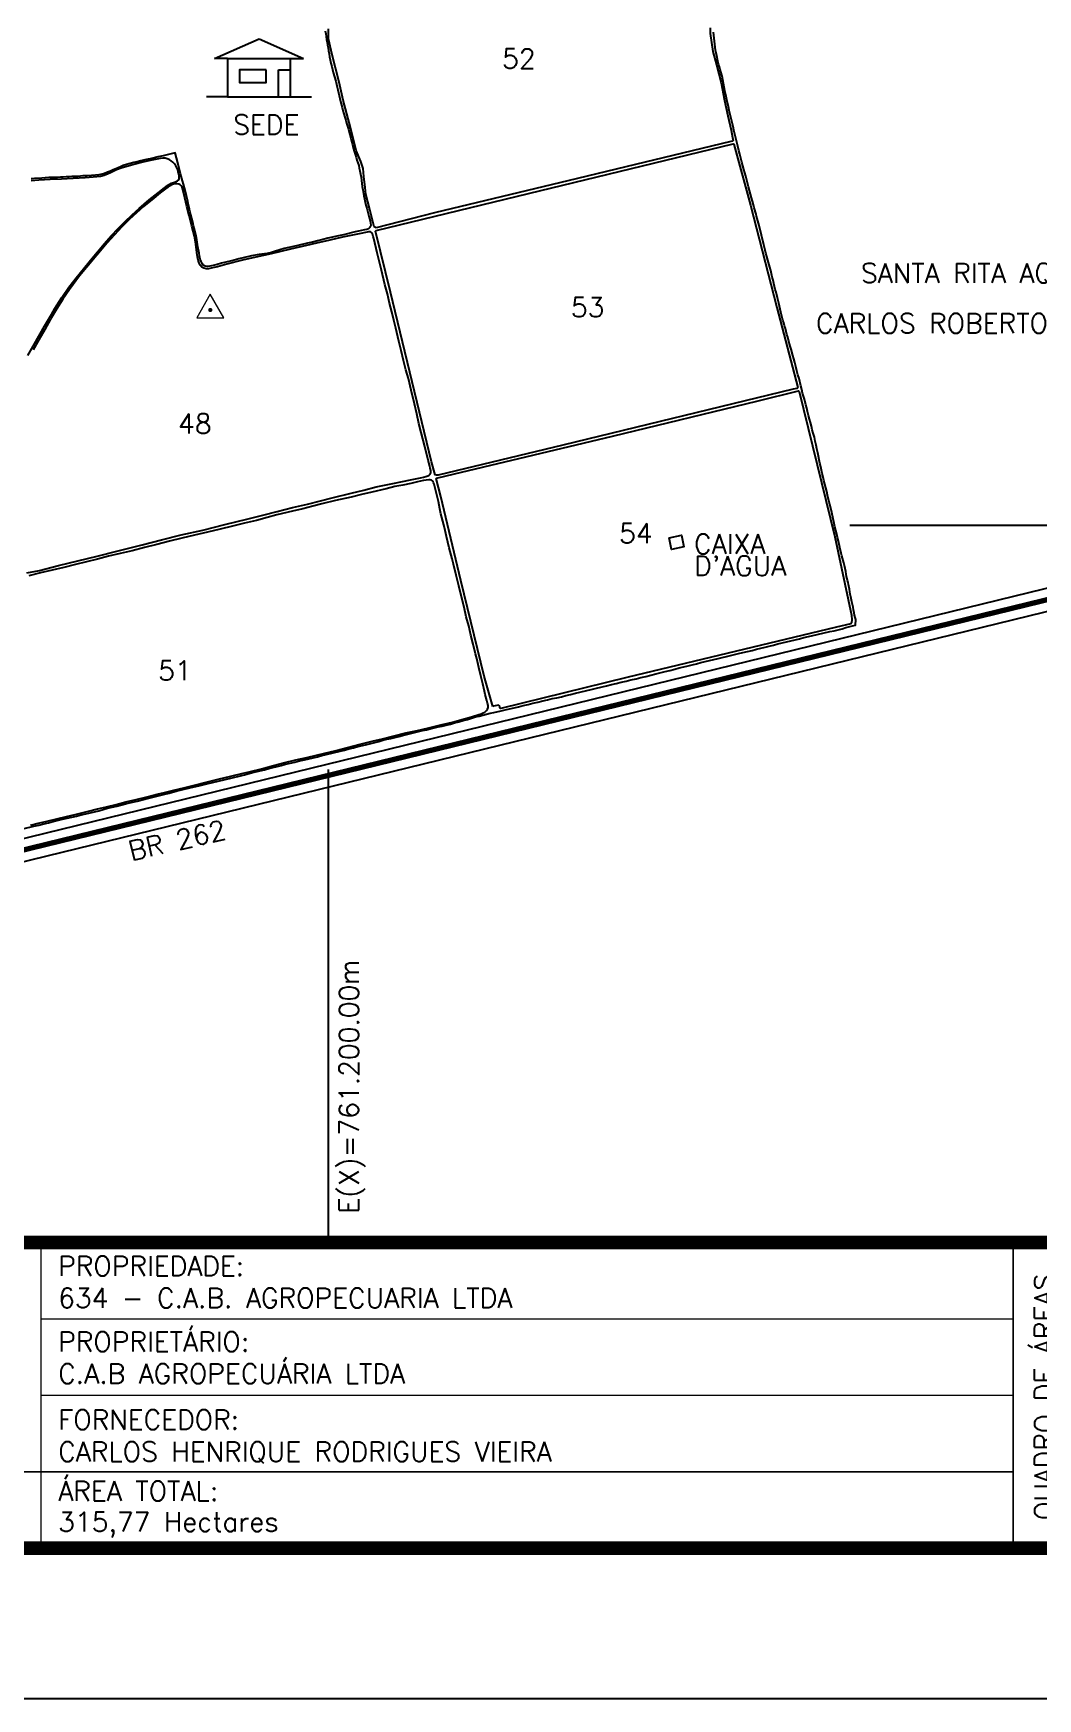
# Model space of a CAD drawing. Header units: millimetres. Extents: x 758395 to 764335, y 7809539 to 7813739.
# Drawn here: x 760808 to 762143, y 7809539 to 7811754 of the extents above; entities that cross this region are included whole.
import ezdxf
from ezdxf.enums import TextEntityAlignment as Align

# ---------------------------------------------------------------- set-up
doc = ezdxf.new("R2010")
doc.units = ezdxf.units.MM
doc.linetypes.add('CENTER2', pattern=[1.125, 0.75, -0.125, 0.125, -0.125])
doc.linetypes.add('LIN0', pattern=[0])
for name, color, linetype in [('0114000634', 1, 'Continuous'), ('0114000634048', 5, 'Continuous'), ('0114000634049', 5, 'Continuous'), ('0114000634051', 5, 'Continuous'), ('0114000634052', 5, 'Continuous'), ('0114000634053', 5, 'Continuous'), ('0114000634054', 5, 'Continuous'), ('CAIXA_D_AGUA', 255, 'Continuous'), ('ESTRADA', 7, 'Continuous'), ('MALHA', 8, 'Continuous'), ('MARGEM', 5, 'Continuous'), ('TEXTO', 7, 'Continuous'), ('TEXTO CONFRONTANTES', 7, 'Continuous'), ('TEXTO_NUN_TAL', 7, 'Continuous')]:
    doc.layers.add(name, color=color, linetype=linetype)
doc.layers.add('TEXTO_DIVERSOS', color=7, linetype='Continuous', lineweight=5)
doc.styles.add('Simplex', font='simplex.shx')

# ---------------------------------------------------------------- blocks, each defined once
blk = doc.blocks.new('hgty')
at = {"color": 7, "linetype": 'Continuous'}
for p, q in [((730210.3029, 7819691.0891), (730210.4666, 7819691.162)), ((730210.4666, 7819691.162), (730210.6302, 7819691.0891)), ((730210.3504, 7819691.0891), (730210.3029, 7819691.0891)), ((730210.3504, 7819691.0891), (730210.3504, 7819690.9481)), ((730210.3504, 7819691.0891), (730210.5827, 7819691.0891)), ((730210.5378, 7819690.9481), (730210.5378, 7819691.0472)), ((730210.5378, 7819691.0472), (730210.5827, 7819691.0472)), ((730210.5827, 7819690.9481), (730210.5827, 7819691.0891)), ((730210.5827, 7819691.0891), (730210.6302, 7819691.0891)), ((730210.3504, 7819690.9481), (730210.2739, 7819690.9481)), ((730210.3504, 7819690.9481), (730210.5827, 7819690.9481)), ((730210.5827, 7819690.9481), (730210.6593, 7819690.9481))]:
    blk.add_line(p, q, dxfattribs=at)
blk.add_lwpolyline([(730210.4929, 7819691.0472), (730210.3954, 7819691.0472), (730210.3954, 7819691.0007), (730210.4929, 7819691.0007)], close=True, dxfattribs=at)

msp = doc.modelspace()

# ---------------------------------------------------------------- linework, layer by layer
at = {"layer": '0114000634', "color": 1, "linetype": 'ByBlock'}
for points in [[(760795.2, 7810696.4), (760808.3, 7810699.6), (760814.8, 7810701.1), (760821.3, 7810702.6), (760827.6, 7810704.1), (760833.9, 7810705.6), (760846.4, 7810708.7), (760852.7, 7810710.2), (760858.9, 7810711.6), (760865.1, 7810713.1), (760871.3, 7810714.6), (760877.4, 7810716), (760883.3, 7810717.3), (760889, 7810718.7), (760894.6, 7810720.2), (760900.3, 7810721.8), (760906.3, 7810723.4), (760912.5, 7810724.8), (760918.5, 7810726.3), (760930, 7810729.2), (760935.3, 7810730.5), (760945.6, 7810732.9), (760955.9, 7810735.4), (760966.6, 7810738.2), (760971.9, 7810739.5), (760982.5, 7810742.1), (760988, 7810743.5), (760999, 7810746.5), (761004.5, 7810747.9), (761015.6, 7810750.6), (761027.6, 7810753.3), (761040, 7810756.3), (761053.3, 7810759.5), (761072.2, 7810764), (761083.1, 7810766.7), (761088.2, 7810767.9), (761097.9, 7810770.4), (761109, 7810773.2), (761114.8, 7810774.7), (761120.6, 7810776.2), (761126.2, 7810777.7), (761131.7, 7810779.1), (761137.3, 7810780.5), (761143.1, 7810782), (761149.1, 7810783.4), (761155.3, 7810784.9), (761161.7, 7810786.4), (761168, 7810787.9), (761174.1, 7810789.2), (761179.9, 7810790.6), (761185.7, 7810792), (761191.4, 7810793.4), (761197.1, 7810794.9), (761215.5, 7810799.4), (761221.4, 7810800.8), (761227.2, 7810802.3), (761233.3, 7810803.9), (761239.2, 7810805.4), (761245.3, 7810806.9), (761251.1, 7810808.4), (761267, 7810812.4), (761272.3, 7810813.8), (761277.8, 7810815.1), (761283.1, 7810816.4), (761288.4, 7810817.7), (761293.5, 7810818.9), (761298.6, 7810820.2), (761303.9, 7810821.6), (761309.3, 7810822.9), (761314.7, 7810824.2), (761320, 7810825.4), (761325.2, 7810826.6), (761330.3, 7810827.9), (761335.5, 7810829.1), (761340.8, 7810830.4), (761346.1, 7810831.6), (761351.4, 7810832.8), (761356.8, 7810834.1), (761362.4, 7810835.4), (761367.9, 7810836.8), (761373.5, 7810838.3), (761379.2, 7810839.9), (761384.9, 7810841.6), (761395.8, 7810844.8), (761400.7, 7810846.1), (761405.3, 7810847.3), (761410.3, 7810848.5), (761415.3, 7810849.7), (761420.1, 7810850.7), (761429.7, 7810853), (761435.2, 7810854.2), (761440.9, 7810855.6), (761446.9, 7810857), (761452.9, 7810858.5), (761459.1, 7810859.9), (761465.6, 7810861.5), (761472.1, 7810863.1), (761478.6, 7810864.7), (761485.1, 7810866.2), (761491.6, 7810867.8), (761497.8, 7810869.2), (761503.9, 7810870.4), (761509.8, 7810871.7), (761515.7, 7810873.2), (761522, 7810874.7), (761528.8, 7810876.3), (761549.5, 7810881.3), (761556.4, 7810882.9), (761569.8, 7810886.2), (761576.4, 7810887.9), (761582.9, 7810889.4), (761589.5, 7810890.9), (761595.9, 7810892.6), (761602.4, 7810894.2), (761609.1, 7810895.7), (761615.6, 7810897.2), (761622.2, 7810898.8), (761628.8, 7810900.4), (761635.3, 7810902), (761648, 7810905.2), (761654.3, 7810906.8), (761660.6, 7810908.4), (761666.6, 7810910), (761672.6, 7810911.5), (761678.3, 7810912.9), (761683.9, 7810914.2), (761689.6, 7810915.6), (761695.4, 7810917.1), (761701.2, 7810918.6), (761706.9, 7810920), (761712.5, 7810921.4), (761718.2, 7810922.6), (761734.7, 7810926.7), (761740.1, 7810928), (761745.6, 7810929.4), (761751.3, 7810930.6), (761757.3, 7810931.9), (761763.4, 7810933.4), (761769.2, 7810934.8), (761775, 7810936.2), (761780.7, 7810937.7), (761786.4, 7810939.1), (761791.9, 7810940.5), (761797.6, 7810942), (761803.4, 7810943.3), (761809.2, 7810944.7), (761815, 7810946), (761820.8, 7810947.4), (761826.6, 7810948.7), (761832.5, 7810950.3), (761838.5, 7810951.7), (761844.3, 7810953), (761850.1, 7810954.4), (761867.1, 7810958.3), (761872.5, 7810959.5), (761877.9, 7810960.8), (761883.1, 7810962.1), (761888.1, 7810963.6), (761897.1, 7810965.9), (761901.1, 7810967), (761901.4, 7810974.3), (761900.6, 7810977.1), (761899.9, 7810980.3), (761899.1, 7810983.5), (761898.3, 7810987.2), (761897.7, 7810990.7), (761896.9, 7810994.2), (761896.1, 7810997.7), (761894.8, 7811004.7), (761894.1, 7811008), (761893.6, 7811011.3), (761893, 7811014.7), (761891.8, 7811021.1), (761891.1, 7811023.8), (761890.5, 7811026.2), (761889.8, 7811028.7), (761889.2, 7811031.6), (761888.6, 7811034.9), (761888, 7811038.4), (761887.2, 7811042.3), (761886.2, 7811046.1), (761885.5, 7811049.6), (761884.8, 7811052.7), (761883.9, 7811055.9), (761883, 7811059.2), (761882.1, 7811062.6), (761880.2, 7811070.3), (761878.2, 7811078.8), (761877.2, 7811083.3), (761876, 7811088), (761873.7, 7811097.6), (761872.7, 7811102.3), (761869.4, 7811116.6), (761867.3, 7811125.8), (761866.2, 7811130.5), (761863.9, 7811139.9), (761862.7, 7811144.6), (761861.4, 7811149.4), (761859.1, 7811159.1), (761858.1, 7811163.9), (761856.9, 7811168.5), (761855.9, 7811173), (761854.8, 7811177.6), (761853.8, 7811182.2), (761852.8, 7811186.8), (761851.8, 7811191.4), (761850.8, 7811196.2), (761849.7, 7811201.2), (761848.6, 7811206.4), (761847.5, 7811211.7), (761846.3, 7811216.9), (761844.9, 7811222), (761843.5, 7811226.7), (761842.3, 7811231.5), (761841.2, 7811236.2), (761839.9, 7811240.9), (761838.7, 7811245.9), (761837.4, 7811250.8), (761836.1, 7811255.5), (761835, 7811259.9), (761833, 7811267.6), (761830.7, 7811275.6), (761829.6, 7811280.3), (761828.5, 7811285.2), (761825.9, 7811294.7), (761824.5, 7811299.8), (761823.2, 7811305.3), (761821.7, 7811310.7), (761820.3, 7811316), (761819, 7811320.9), (761817.7, 7811325.6), (761815.3, 7811333.9), (761814.2, 7811337.9), (761812.1, 7811346), (761811.1, 7811349.8), (761809.9, 7811353.4), (761808.8, 7811357.2), (761807.7, 7811361.2), (761806.5, 7811365), (761805.5, 7811368.8), (761804.4, 7811372.4), (761802.5, 7811379.7), (761801.5, 7811383.2), (761799.9, 7811390.9), (761799.1, 7811394.9), (761798.2, 7811398.6), (761797.4, 7811402.2), (761795.5, 7811409.6), (761794.3, 7811413.4), (761793.3, 7811417.2), (761792.4, 7811421.3), (761791.4, 7811425.5), (761790.4, 7811429.7), (761789.4, 7811434), (761788.3, 7811438.5), (761787.1, 7811443), (761784.5, 7811452.3), (761783.1, 7811457), (761781.9, 7811461.7), (761780.7, 7811465.7), (761779.8, 7811469.3), (761779.2, 7811472.5), (761772.8, 7811498.2), (761771.8, 7811501.5), (761771, 7811504.6), (761769.5, 7811510.9), (761768.9, 7811513.5), (761766.4, 7811522), (761765.2, 7811526), (761764, 7811530.5), (761762.6, 7811535.1), (761761.3, 7811539.8), (761758.8, 7811549.6), (761755, 7811563.9), (761753.8, 7811568.5), (761752.5, 7811573), (761750, 7811582.6), (761747.2, 7811593.1), (761745.8, 7811598.3), (761744.6, 7811603.7), (761743.2, 7811609.1), (761739.4, 7811625), (761738.2, 7811630), (761736.9, 7811635.2), (761734.3, 7811646), (761733.2, 7811651.2), (761732, 7811656.2), (761730, 7811665.4), (761728.9, 7811669.7), (761728.1, 7811673.9), (761727.4, 7811677.5), (761723.5, 7811696.9), (761721.8, 7811702.8), (761721, 7811705.9), (761720.1, 7811709.3), (761719, 7811713), (761718.1, 7811716.7), (761716.4, 7811724), (761715.6, 7811727.8), (761714.9, 7811731.7), (761714.3, 7811735.7), (761713.5, 7811743.6), (761713.1, 7811747.5), (761712.3, 7811755.5)], [(761195.9, 7811757), (761196.4, 7811753.2), (761197, 7811749.5), (761197.5, 7811745.7), (761198.2, 7811741.9), (761198.8, 7811738.1), (761199.6, 7811734.4), (761200.2, 7811730.7), (761200.9, 7811726.8), (761201.6, 7811722.8), (761202.4, 7811718.5), (761203.4, 7811714.2), (761204.4, 7811709.9), (761205.3, 7811705.8), (761206.3, 7811701.8), (761209.7, 7811690.2), (761210.8, 7811686.2), (761211.8, 7811682.4), (761212.7, 7811678.7), (761213.4, 7811674.9), (761214.4, 7811671.1), (761215.4, 7811667.1), (761216.2, 7811663.1), (761218.1, 7811655.3), (761219.2, 7811651.1), (761220.4, 7811646.7), (761221.8, 7811642.5), (761223, 7811638.3), (761224.2, 7811634.3), (761225.4, 7811630.4), (761226.7, 7811626.5), (761227.8, 7811622.5), (761229.9, 7811614.6), (761230.8, 7811610.3), (761231.9, 7811606), (761233, 7811601.7), (761234.2, 7811597.3), (761235.5, 7811593), (761236.8, 7811589), (761238, 7811585.1), (761239.2, 7811581.6), (761240.3, 7811578.2), (761241.1, 7811574.7), (761241.9, 7811571), (761242.7, 7811566.8), (761243.4, 7811562.6), (761244.4, 7811554.3), (761245, 7811550), (761245.7, 7811545.9), (761247.3, 7811537.7), (761248.1, 7811533.8), (761249, 7811529.6), (761249.9, 7811525.5), (761251, 7811521.6), (761252, 7811517.7), (761253, 7811514.1), (761253.9, 7811510.7), (761254.7, 7811507.5), (761255.4, 7811504.4), (761256, 7811501.5), (761256.3, 7811499), (761256, 7811496.8), (761255, 7811495.5), (761253.4, 7811494.1), (761251, 7811493.1), (761247.8, 7811492.4), (761243.9, 7811491.8), (761239.8, 7811491), (761235.4, 7811490), (761220, 7811486), (761213.3, 7811484.5), (761199.4, 7811481.3), (761192.5, 7811479.6), (761185.7, 7811478), (761179, 7811476.3), (761172.4, 7811474.7), (761159.5, 7811471.9), (761147.2, 7811469.1), (761141.2, 7811467.7), (761135.3, 7811466.1), (761129.7, 7811464.2), (761124.3, 7811462.4), (761118.7, 7811461.1), (761107.7, 7811459.8), (761097.5, 7811458), (761086.7, 7811455.4), (761080.8, 7811454), (761071.4, 7811451.5), (761069.2, 7811451.1), (761063.5, 7811449.7), (761057.7, 7811448.2), (761052, 7811446.7), (761046.8, 7811445.3), (761042.5, 7811444.1), (761039, 7811443.7), (761036, 7811444.3), (761033.6, 7811445.7), (761032, 7811447.9), (761030.6, 7811450.5), (761029.5, 7811453.8), (761028.6, 7811457.8), (761027.9, 7811461.7), (761026.5, 7811470), (761024.8, 7811479.3), (761023.9, 7811484), (761021.9, 7811493.5), (761020.7, 7811498.1), (761019.5, 7811502.7), (761018.3, 7811507.6), (761017.2, 7811512.5), (761015.8, 7811517.5), (761014.7, 7811522.5), (761013.6, 7811527.5), (761012.4, 7811532.7), (761011.2, 7811538), (761009.8, 7811543.4), (761009.8, 7811543.4), (761008.4, 7811548.6), (761007.3, 7811553.3), (761006.1, 7811557.9), (761003.5, 7811566.9), (760999.8, 7811581.7), (760996.2, 7811594.8), (760996.2, 7811594.8), (760996.2, 7811594.8), (760996.2, 7811594.8), (760996.2, 7811594.8), (760996.2, 7811594.8), (760996.2, 7811594.8), (760980.4, 7811591), (760973.8, 7811589.5), (760965.1, 7811587.6), (760960.5, 7811586.6), (760955.7, 7811585.5), (760950.7, 7811584.5), (760945.8, 7811583.2), (760941, 7811582), (760936.2, 7811580.8), (760931.6, 7811579.5), (760927.2, 7811578), (760923.4, 7811576.5), (760920.3, 7811575.2), (760917.2, 7811573.9), (760913.9, 7811572.5), (760910.1, 7811570.8), (760906.1, 7811569.1), (760902.4, 7811567.6), (760898.7, 7811566.4), (760894.8, 7811565.7), (760890.3, 7811565.3), (760885, 7811565), (760879.3, 7811564.6), (760873.4, 7811564.3), (760867, 7811563.7), (760862.9, 7811563.5), (760858.9, 7811563.4), (760855, 7811563.2), (760851, 7811563), (760847.2, 7811562.8), (760843.5, 7811562.6), (760839.8, 7811562.4), (760828.1, 7811562), (760823.5, 7811561.6), (760818.7, 7811561.4), (760809.2, 7811560.7), (760804.5, 7811560.5)]]:
    msp.add_lwpolyline(points, dxfattribs=at)
at = {"layer": '0114000634048', "linetype": 'ByBlock'}
msp.add_lwpolyline([(760798.9, 7811036.4), (760815.7, 7811039.8), (760841.2, 7811046.1), (760866.8, 7811052.5), (760892.4, 7811058.8), (760918.4, 7811065.2), (760952.1, 7811073.6), (760977.8, 7811080.2), (761004.3, 7811086.8), (761032.8, 7811093.3), (761062.2, 7811100.6), (761093.1, 7811108.4), (761112.8, 7811113.3), (761132, 7811118.1), (761152.1, 7811123.2), (761172.2, 7811128), (761189.6, 7811132.3), (761205.1, 7811136), (761230.1, 7811142.4), (761247, 7811146.6), (761263.6, 7811150.7), (761285.9, 7811155.3), (761298.6, 7811158.1), (761309, 7811160.3), (761313.6, 7811161.2), (761322.5, 7811163), (761326.5, 7811163.8), (761329.7, 7811164.6), (761332.2, 7811165.3), (761334.1, 7811166.3), (761335.5, 7811167.6), (761336.3, 7811169.3), (761336.4, 7811171), (761336.2, 7811172.7), (761335.5, 7811175.5), (761334.8, 7811178.4), (761332.7, 7811186.4), (761328.1, 7811204.5), (761323.4, 7811223.1), (761320.4, 7811234.9), (761317.5, 7811247.9), (761314.3, 7811261.3), (761309.9, 7811279.5), (761306.4, 7811295.1), (761303.1, 7811306.5), (761300, 7811318.9), (761296.7, 7811332), (761293.7, 7811344.7), (761289.5, 7811361.7), (761286.9, 7811372.6), (761284.2, 7811383.6), (761281.2, 7811395.2), (761278.4, 7811407.6), (761275.2, 7811420), (761270.8, 7811439), (761264.7, 7811461.8), (761260.4, 7811480.9), (761259.7, 7811483.7), (761259.2, 7811485.6), (761258.6, 7811487.2), (761258, 7811488.3), (761257.1, 7811489.1), (761255.9, 7811489.8), (761254.6, 7811490), (761253.2, 7811490), (761251.4, 7811489.7), (761249.2, 7811489.1), (761243.3, 7811487.8), (761234.4, 7811485.8), (761218.8, 7811482.7), (761202, 7811479), (761184, 7811474.7), (761170.8, 7811471.6), (761149.6, 7811466.9), (761123.7, 7811460.5), (761103.4, 7811456.1), (761085.7, 7811452.2), (761065, 7811446.9), (761052.3, 7811443.6), (761047.9, 7811442.3), (761044, 7811441.4), (761040.4, 7811440.8), (761037.3, 7811440.8), (761034.4, 7811441.6), (761031.8, 7811443.1), (761029.6, 7811445.4), (761027.9, 7811448.4), (761026.8, 7811452.2), (761025.9, 7811456.8), (761025.2, 7811462.3), (761023.6, 7811473.6), (761021.7, 7811484.1), (761018.3, 7811497.4), (761014.9, 7811511.5), (761011.8, 7811523.8), (761008.9, 7811535.3), (761006.2, 7811546.3), (761005.3, 7811549.3), (761004.3, 7811551), (761002.7, 7811552.5), (761001, 7811553.4), (760998.6, 7811553.9), (760995.8, 7811553.7), (760992.6, 7811552.7), (760989.4, 7811551), (760986.3, 7811549.2), (760983.3, 7811547.1), (760976.2, 7811541.6), (760967.8, 7811534.8), (760953.9, 7811523.5), (760944.6, 7811515.3), (760935.1, 7811506.4), (760925.2, 7811496.6), (760915.6, 7811486.1), (760905.9, 7811475.3), (760892, 7811459), (760878.3, 7811442.7), (760869.1, 7811431.2), (760855.5, 7811413.1), (760846.6, 7811400.5), (760838.5, 7811387.2), (760830.6, 7811373.6), (760822.8, 7811359.9), (760814.9, 7811346.3), (760807.3, 7811332.9)], dxfattribs=at)
at = {"layer": '0114000634049', "linetype": 'ByBlock'}
msp.add_lwpolyline([(760800.4, 7811325.7), (760809.1, 7811341.1), (760822.5, 7811364.6), (760831.7, 7811380.2), (760836.2, 7811387.9), (760845.3, 7811402.8), (760854.9, 7811416.4), (760864.6, 7811428.9), (760874.3, 7811440.9), (760883.7, 7811452.2), (760892.7, 7811463.2), (760901.8, 7811474), (760911.2, 7811484.5), (760920.3, 7811494.4), (760929.6, 7811503.8), (760939.1, 7811512.7), (760948.5, 7811521), (760961.6, 7811532.7), (760973.4, 7811541.8), (760980.3, 7811547.3), (760986.1, 7811551.6), (760991.1, 7811554.6), (760996.7, 7811556.5), (760999.3, 7811557.8), (761000.9, 7811559.1), (761001.3, 7811560.5), (761001.5, 7811563.8), (761000.9, 7811567), (761000.4, 7811569.7), (760999.6, 7811572.4), (760998.5, 7811575.2), (760997, 7811577.9), (760995.2, 7811580.4), (760993.1, 7811582.6), (760990.8, 7811584.4), (760988.3, 7811585.9), (760985.7, 7811587.1), (760982.9, 7811587.8), (760979.8, 7811587.8), (760976.2, 7811587.4), (760971.9, 7811586.7), (760967.4, 7811585.8), (760962.8, 7811584.9), (760953.1, 7811582.4), (760943.1, 7811580), (760933.9, 7811577.4), (760925.8, 7811575.1), (760918.3, 7811572.2), (760910.4, 7811568.3), (760906.2, 7811566.4), (760901.8, 7811564.8), (760896.9, 7811563.6), (760891.9, 7811562.9), (760887, 7811562.5), (760876.6, 7811561.9), (760860.4, 7811560.9), (760844.8, 7811559.9), (760830.1, 7811559.3), (760814.9, 7811558.5), (760804.8, 7811557.8)], dxfattribs=at)
at = {"layer": '0114000634051', "linetype": 'ByBlock'}
msp.add_lwpolyline([(760803.9, 7810701.1), (760813.9, 7810703.5), (760824.2, 7810705.8), (760840.4, 7810709.6), (760851.6, 7810712.3), (760863.2, 7810715.1), (760880.9, 7810719.5), (760892.7, 7810722.5), (760905, 7810725.5), (760917.5, 7810728.5), (760930.5, 7810731.8), (760944.2, 7810735.1), (760959.1, 7810738.7), (760974.2, 7810742.5), (760981.8, 7810744.3), (760994.5, 7810747.3), (761007.6, 7810750.6), (761022.1, 7810754.3), (761037.4, 7810758.3), (761053.6, 7810762), (761070.2, 7810765.9), (761086.6, 7810769.9), (761094.7, 7810771.9), (761110.8, 7810776), (761126.9, 7810780.3), (761141.9, 7810784.2), (761156.6, 7810787.6), (761171.5, 7810791), (761195.1, 7810796.5), (761210.5, 7810800.4), (761225.4, 7810804.2), (761242.2, 7810808.6), (761258.4, 7810812.5), (761272, 7810815.9), (761287.3, 7810819.9), (761303.1, 7810823.5), (761318.7, 7810827), (761331.6, 7810830), (761349.7, 7810834.4), (761365.2, 7810838.1), (761377.4, 7810841.4), (761390.4, 7810845.1), (761400, 7810847.9), (761403.2, 7810849), (761406, 7810850.2), (761408, 7810851.3), (761410.3, 7810853.3), (761411.7, 7810855.3), (761412.4, 7810857.6), (761412.4, 7810860.2), (761411.8, 7810863.1), (761410.8, 7810866.6), (761408.7, 7810874.8), (761407.7, 7810879.3), (761405.5, 7810888.9), (761402.7, 7810899.5), (761400, 7810910.6), (761397.2, 7810922.5), (761395.6, 7810928.6), (761392.4, 7810941.6), (761389.4, 7810953.8), (761386.6, 7810966), (761383.4, 7810978), (761380.5, 7810990.7), (761376.9, 7811004.4), (761373.4, 7811019), (761369.9, 7811033.3), (761366.3, 7811047.9), (761364.4, 7811055.3), (761360.8, 7811069.9), (761358.9, 7811077.3), (761357.1, 7811085), (761355.3, 7811092.7), (761353.4, 7811100.4), (761349.7, 7811115), (761348.2, 7811121.6), (761346.4, 7811131.2), (761344.4, 7811140.3), (761342, 7811149.2), (761340.5, 7811154.6), (761339.9, 7811156.3), (761339.2, 7811157.8), (761338.3, 7811158.9), (761337.1, 7811159.7), (761335.5, 7811160.1), (761333.4, 7811160.1), (761330.2, 7811159.8), (761326.5, 7811159.2), (761318.6, 7811157.6), (761309.5, 7811155.4), (761299.2, 7811153.2), (761288.5, 7811151.1), (761277, 7811148.2), (761257.8, 7811143.9), (761244.2, 7811140.6), (761230.2, 7811137.3), (761209.3, 7811132.5), (761191.3, 7811128.1), (761179.2, 7811125), (761166, 7811121.7), (761152.1, 7811118.3), (761131.5, 7811113.4), (761118.5, 7811110), (761104.2, 7811106.2), (761088.5, 7811102.4), (761072.3, 7811098.6), (761055.9, 7811094.6), (761039.2, 7811090.7), (761022, 7811086.6), (761005, 7811082.5), (760988.6, 7811078.4), (760972, 7811074.1), (760955.4, 7811070), (760939.2, 7811065.9), (760923.2, 7811062.3), (760907.7, 7811058.7), (760892.7, 7811054.8), (760878.2, 7811051.2), (760863.5, 7811047.6), (760848.2, 7811043.7), (760832.6, 7811040.1), (760816.9, 7811036.3), (760801.6, 7811032.7)], dxfattribs=at)
at = {"layer": '0114000634052'}
for points in [[(761263.3, 7811495.4), (761260.9, 7811496.6), (761254.9, 7811519.7), (761249.9, 7811540.2), (761248.7, 7811548.7), (761247.3, 7811563.6), (761246.2, 7811574), (761243.2, 7811583.5), (761237, 7811598), (761229.4, 7811628.6), (761219.6, 7811664.9), (761214.2, 7811688.9), (761205, 7811725.3), (761200.2, 7811746.7), (761199.9, 7811759.8)], [(761707.7, 7811761.1), (761707.9, 7811753.6), (761711.4, 7811729.9), (761716.3, 7811711.9), (761722.2, 7811688.1), (761726.8, 7811664.7), (761731.3, 7811644.1), (761735.8, 7811625), (761737.5, 7811615.4), (761738.2, 7811611.4), (761737.6, 7811610.6), (761735.1, 7811609.9), (761531.1, 7811560.8), (761341.1, 7811515), (761263.3, 7811495.4)]]:
    msp.add_lwpolyline(points, dxfattribs=at)
at = {"layer": '0114000634053'}
msp.add_lwpolyline([(761345.9, 7811166.3), (761343.8, 7811166.2), (761342.2, 7811166.8), (761337.1, 7811184.3), (761282.4, 7811409.5), (761262.8, 7811490.8), (761263.6, 7811491.8), (761466.2, 7811540.9), (761738.3, 7811607), (761739.2, 7811606.5), (761761.2, 7811525.2), (761796.3, 7811389.3), (761824.3, 7811283.1), (761823.6, 7811281.7), (761817.9, 7811280.5), (761511.7, 7811206.4), (761345.9, 7811166.3)], dxfattribs=at)
at = {"layer": '0114000634054'}
msp.add_lwpolyline([(761418.8, 7810858.9), (761407, 7810899), (761376.2, 7811026.4), (761349.4, 7811137.9), (761343.1, 7811161.7), (761343.8, 7811162.3), (761367.6, 7811168), (761577.9, 7811218.4), (761771.6, 7811265.3), (761825.3, 7811278.5), (761826.1, 7811277.6), (761873.5, 7811084.2), (761895.7, 7810980.2), (761896, 7810973.8), (761895.8, 7810969.9), (761894.6, 7810968.6), (761875.7, 7810964.4), (761597.1, 7810897.1), (761429.4, 7810856.2), (761428.2, 7810856.8), (761427.9, 7810858.1), (761427.3, 7810859.5), (761426.2, 7810860.4), (761424, 7810860.1), (761419.4, 7810859), (761418.8, 7810858.9)], dxfattribs=at)
at = {"layer": 'CAIXA_D_AGUA', "linetype": 'ByBlock'}
msp.add_lwpolyline([(761653, 7811082.9), (761669.5, 7811086.6), (761672.9, 7811071.2), (761656.4, 7811067.5)], close=True, dxfattribs=at)
at = {"layer": 'ESTRADA', "linetype": 'ByBlock'}
for points in [[(759931.1, 7810472.4), (762485.1, 7811096.7)], [(759940.7, 7810443.8), (762492.2, 7811067.5)]]:
    msp.add_lwpolyline(points, dxfattribs=at)
at = {"layer": 'ESTRADA', "color": 7, "linetype": 'CENTER2', "ltscale": 80, "const_width": 7}
msp.add_lwpolyline([(759935.9, 7810458.1), (762488.7, 7811082.1)], dxfattribs=at)
at = {"layer": 'MALHA'}
for p, q in [((761893.7, 7811100), (762236.5, 7811100)), ((761200, 7810146), (761200, 7810775))]:
    msp.add_line(p, q, dxfattribs=at)
at = {"layer": 'MARGEM', "color": 174, "linetype": 'LIN0', "flags": 128}
msp.add_lwpolyline([(764334.6, 7813739.4), (758394.6, 7813739.4), (758394.6, 7809539.4), (764334.6, 7809539.4)], close=True, dxfattribs=at)
at = {"layer": 'MARGEM', "color": 174, "linetype": 'LIN0', "const_width": 18.2, "flags": 128}
for points in [[(764134.6, 7813539.4), (758594.6, 7813539.4), (758594.6, 7809739.4), (764134.6, 7809739.4)], [(760334.6, 7810146), (764134.6, 7810146), (764134.6, 7809739.4), (760334.6, 7809739.4)]]:
    msp.add_lwpolyline(points, close=True, dxfattribs=at)
at = {"layer": 'MARGEM', "color": 174, "linetype": 'LIN0', "flags": 128}
for points, const_width in [([(760817.7, 7810146), (760817.7, 7809739.4)], 2.02), ([(760817.7, 7810146), (760817.7, 7809743)], 2), ([(762110.8, 7810146), (762110.8, 7809744.3)], 2.02), ([(760817.7, 7810044.3), (762110.8, 7810044.3)], 2.02), ([(760817.7, 7809942.7), (762110.8, 7809942.7)], 2.02), ([(760334.6, 7809841), (762110.8, 7809841)], 2.02)]:
    msp.add_lwpolyline(points, dxfattribs=dict(at, const_width=const_width))
at = {"layer": 'TEXTO', "color": 7, "lineweight": 9, "flags": 128}
msp.add_lwpolyline([(761024.8, 7811375.6), (761061, 7811375.6), (761042.9, 7811406.9)], close=True, dxfattribs=at)
at = {"layer": 'TEXTO', "color": 7, "lineweight": 9, "const_width": 2.83, "flags": 128}
msp.add_lwpolyline([(761041.5, 7811386, -1), (761044.3, 7811386, -1)], format="xyb", close=True, dxfattribs=at)

# ---------------------------------------------------------------- block references
at = {"layer": 'TEXTO', "color": 7, "linetype": 'Continuous', "lineweight": 0, "xscale": 362.1509778641676, "yscale": 362.1509778641676, "zscale": 362.1509778641676}
msp.add_blockref('hgty', (-263685326.8, -2824097054.2), dxfattribs=at)

# ---------------------------------------------------------------- texts
at = {"layer": 'MALHA', "style": 'Simplex'}
msp.add_text('E(X)=761.200.00m', height=26, rotation=90, dxfattribs=at).set_placement((761227.4, 7810522.2), align=Align.MIDDLE_RIGHT)
at = {"layer": 'MARGEM', "color": 7, "linetype": 'Continuous', "lineweight": 9, "style": 'Simplex'}
for s, p in [('PROPRIEDADE:', (760840.6, 7810127.7)), ('PROPRIETÁRIO:', (760840.6, 7810027)), ('FORNECEDOR:', (760840.6, 7809923.3)), ('ÁREA TOTAL:', (760840.6, 7809828.6))]:
    msp.add_text(s, height=26, dxfattribs=at).set_placement(p, align=Align.TOP_LEFT)
at = {"layer": 'MARGEM', "color": 7, "linetype": 'Continuous', "style": 'Simplex'}
msp.add_text('QUADRO DE ÁREAS', height=26, rotation=90, dxfattribs=at).set_placement((762151.9, 7809940.7), align=Align.MIDDLE_CENTER)
for s, p in [('634 - C.A.B. AGROPECUARIA LTDA', (760840.6, 7810085.3)), ('C.A.B AGROPECUÁRIA LTDA', (760840.6, 7809984.6)), ('CARLOS HENRIQUE RODRIGUES VIEIRA', (760840.6, 7809880.9)), ('315,77 Hectares', (760840.6, 7809787.6))]:
    msp.add_text(s, height=26, dxfattribs=at).set_placement(p, align=Align.TOP_LEFT)
at = {"layer": 'TEXTO CONFRONTANTES', "linetype": 'Continuous', "style": 'Simplex'}
for s, p in [('SANTA RITA AQUINO', (761908.3, 7811414.2)), ('CARLOS ROBERTO DE AQUINO', (761848.4, 7811347.6))]:
    msp.add_text(s, height=26, dxfattribs=at).set_placement(p, align=Align.BOTTOM_LEFT)
at = {"layer": 'TEXTO_DIVERSOS', "linetype": 'Continuous', "style": 'Simplex'}
msp.add_text('SEDE', height=26, dxfattribs=at).set_placement((761073.4, 7811611.5), align=Align.BOTTOM_LEFT)
for s, p in [('CAIXA', (761686.3, 7811061.8)), ("D'AGUA", (761686.3, 7811032.8))]:
    msp.add_text(s, height=26, dxfattribs=at).set_placement(p)
msp.add_text('BR 262', height=26, rotation=12.9542, dxfattribs=at).set_placement((760937.6, 7810653.5))
at = {"layer": 'TEXTO_NUN_TAL', "linetype": 'Continuous', "style": 'Simplex'}
for s, p in [('52', (761431, 7811707.3)), ('53', (761522.6, 7811376.7)), ('48', (761000.1, 7811221.8)), ('54', (761586.6, 7811076)), ('51', (760973.6, 7810893.6))]:
    msp.add_text(s, height=26, dxfattribs=at).set_placement(p)

doc.saveas('drawing.dxf')
